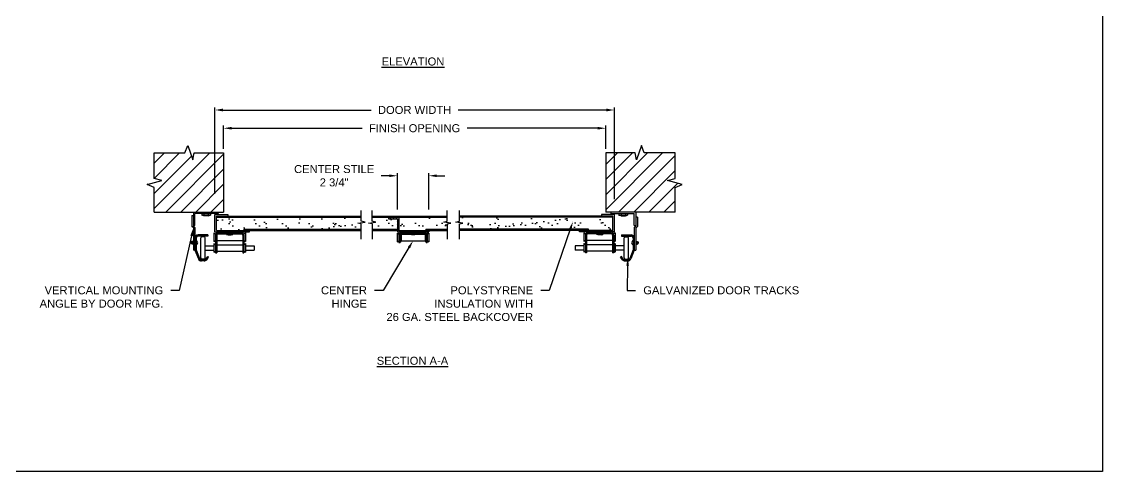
# Model space of a CAD drawing. Header units: inches. Extents: x 168.8 to 189.1, y 234.4 to 247.7.
# Drawn here: x 176.4 to 189.06, y 234.45 to 239.72 of the extents above; entities that cross this region are included whole.
import ezdxf
from ezdxf import colors
from ezdxf.entities.mleader import LeaderData, LeaderLine
from ezdxf.math import Vec2, Vec3

# ---------------------------------------------------------------- set-up
doc = ezdxf.new("R2010")
doc.units = ezdxf.units.IN
doc.header["$LTSCALE"] = 0.25
doc.header["$MEASUREMENT"] = 0
doc.layers.add('418 - NO WINDOW', color=7, linetype='Continuous')
doc.layers.add('ANNOTATIONS', color=1, linetype='Continuous')
doc.styles.add('ARIAL', font='arial.ttf', dxfattribs={"height": 0.09375})
doc.dimstyles.new('STANDARD$0', dxfattribs={"dimtxt": 0.09375, "dimasz": 0.09375, "dimexe": 0.03125, "dimexo": 0.046875, "dimgap": 0.09, "dimtad": 0, "dimtih": 1, "dimtoh": 1, "dimdec": 4, "dimzin": 0, "dimdsep": 46, "dimtxsty": 'ARIAL', "dimcen": 0.09, "dimadec": 0, "dimazin": 0, "dimtfac": 1, "dimtdec": 4, "dimtofl": 0, "dimtmove": 0, "dimatfit": 1, "dimfxl": 1, "dimtolj": 1, "dimtzin": 0, "dimarcsym": 0})

# ---------------------------------------------------------------- blocks, each defined once
blk = doc.blocks.new('*D3')
at = {"layer": 'ANNOTATIONS', "color": 0, "lineweight": -2, "transparency": 16777216}
for p, q in [((178.768, 238.227), (178.768, 238.5)), ((178.862, 238.469), (180.39, 238.469)), ((183.149, 238.469), (181.621, 238.469)), ((183.243, 238.227), (183.243, 238.5))]:
    blk.add_line(p, q, dxfattribs=at)
at = {"layer": 'ANNOTATIONS', "color": 0, "transparency": 16777216}
for points in [[(178.862, 238.485), (178.862, 238.454), (178.768, 238.469)], [(183.149, 238.485), (183.149, 238.454), (183.243, 238.469)]]:
    blk.add_solid(points, dxfattribs=at)
at = {"layer": 'defpoints', "color": 0, "transparency": 16777216}
for p in [(183.243, 238.469), (178.768, 238.18), (183.243, 238.18)]:
    blk.add_point(p, dxfattribs=at)
at = {"layer": 'ANNOTATIONS', "color": 0, "transparency": 16777216, "insert": (181.005, 238.469), "char_height": 0.09375, "attachment_point": 5, "style": 'ARIAL'}
blk.add_mtext('\\A1;FINISH OPENING', dxfattribs=at)
blk = doc.blocks.new('*D4')
at = {"layer": 'ANNOTATIONS', "color": 0, "lineweight": -2, "transparency": 16777216}
for p, q in [((178.667, 237.699), (178.667, 238.714)), ((178.76, 238.683), (180.497, 238.683)), ((183.251, 238.683), (181.514, 238.683)), ((183.344, 237.639), (183.344, 238.714))]:
    blk.add_line(p, q, dxfattribs=at)
at = {"layer": 'ANNOTATIONS', "color": 0, "transparency": 16777216}
for points in [[(178.76, 238.699), (178.76, 238.667), (178.667, 238.683)], [(183.251, 238.699), (183.251, 238.667), (183.344, 238.683)]]:
    blk.add_solid(points, dxfattribs=at)
at = {"layer": 'defpoints', "color": 0, "transparency": 16777216}
for p in [(178.667, 238.683), (178.667, 237.652), (183.344, 237.592)]:
    blk.add_point(p, dxfattribs=at)
at = {"layer": 'ANNOTATIONS', "color": 0, "transparency": 16777216, "insert": (181.005, 238.683), "char_height": 0.09375, "attachment_point": 5, "style": 'ARIAL'}
blk.add_mtext('\\A1;DOOR WIDTH', dxfattribs=at)
blk = doc.blocks.new('*D5')
at = {"layer": 'ANNOTATIONS', "color": 0, "lineweight": -2, "transparency": 16777216}
for p, q in [((180.803, 237.516), (180.803, 237.944)), ((181.172, 237.516), (181.172, 237.944)), ((180.709, 237.912), (180.615, 237.912)), ((181.265, 237.912), (181.359, 237.912))]:
    blk.add_line(p, q, dxfattribs=at)
at = {"layer": 'ANNOTATIONS', "color": 0, "transparency": 16777216}
for points in [[(180.709, 237.928), (180.709, 237.897), (180.803, 237.912)], [(181.265, 237.928), (181.265, 237.897), (181.172, 237.912)]]:
    blk.add_solid(points, dxfattribs=at)
at = {"layer": 'defpoints', "color": 0, "transparency": 16777216}
for p in [(181.172, 237.912), (180.803, 237.47), (181.172, 237.47)]:
    blk.add_point(p, dxfattribs=at)
at = {"layer": 'ANNOTATIONS', "color": 0, "transparency": 16777216, "insert": (180.063, 237.912), "char_height": 0.09375, "attachment_point": 5, "style": 'ARIAL'}
blk.add_mtext('\\A1;CENTER STILE \\P2 3/4"', dxfattribs=at)

msp = doc.modelspace()

# ---------------------------------------------------------------- hatches: boundary and pattern name
at = {"layer": '418 - NO WINDOW'}
h = msp.add_hatch(dxfattribs=at)
h.set_pattern_fill('ANSI31', color=256)
h.paths.add_polyline_path([(178.76834, 238.18016), (178.42408, 238.18016), (178.40647, 238.10004), (178.34802, 238.26517), (178.31619, 238.18016), (177.95656, 238.18016), (177.95459, 238.17819), (177.95459, 237.88106), (178.04407, 237.85794), (177.87163, 237.81118), (177.95459, 237.77317), (177.95459, 237.4872), (178.76834, 237.4872)])
h.paths.add_polyline_path([(184.13927, 237.81118), (183.96684, 237.85794), (184.05631, 237.88106), (184.05631, 238.17819), (184.05434, 238.18016), (183.69471, 238.18016), (183.66288, 238.26517), (183.60443, 238.10004), (183.58683, 238.18016), (183.24256, 238.18016), (183.24256, 237.4872), (184.05631, 237.4872), (184.05631, 237.77317)])
h = msp.add_hatch(dxfattribs=at)
h.set_pattern_fill('AR-SAND', color=256, scale=0.1)
h.set_pattern_definition([(37.5, (0, 0), (-0.006299336, 0.19268238), [0, -0.152, 0, -0.17, 0, -0.1625]), (7.5, (0, 0), (0.17697767, 0.2822146), [0, -0.082, 0, -0.137, 0, -0.0525]), (327.5, (-0.123, 0), (0.31141419, 0.00056591), [0, -0.05, 0, -0.18, 0, -0.235]), (317.5, (-0.123, 0), (0.30061266, 0.08776756), [0, -0.025, 0, -0.118, 0, -0.135])])
h.paths.add_polyline_path([(180.38092, 237.34682), (180.34024, 237.35543), (180.42634, 237.36761), (180.38092, 237.37889), (180.38092, 237.42528), (178.6857, 237.42528), (178.6857, 237.27245), (179.00843, 237.27245), (179.00843, 237.28516), (180.38092, 237.28516)])
h.paths.add_polyline_path([(181.38749, 237.34682), (181.42817, 237.35543), (181.34755, 237.36761), (181.38749, 237.37889), (181.38749, 237.42528), (180.82199, 237.42528), (180.82199, 237.27245), (181.13598, 237.27245), (181.13598, 237.28516), (181.38749, 237.28516)])
h.paths.add_polyline_path([(183.32521, 237.42528), (181.52962, 237.42528), (181.52962, 237.37889), (181.48968, 237.36761), (181.5703, 237.35543), (181.52962, 237.34682), (181.52962, 237.28516), (183.03959, 237.28516), (183.03959, 237.27245), (183.32521, 237.27245)])
h.paths.add_polyline_path([(180.80292, 237.4062), (180.7012, 237.4062), (180.7012, 237.42528), (180.50752, 237.42528), (180.50752, 237.37889), (180.54746, 237.36761), (180.46684, 237.35543), (180.50752, 237.34682), (180.50752, 237.28516), (180.80292, 237.28516)])

# ---------------------------------------------------------------- linework, layer by layer
for p, q in [((177.95459, 238.18016), (178.31619, 238.18016)), ((177.95459, 237.88106), (177.95459, 238.18016)), ((177.95459, 238.17819), (177.95656, 238.18016)), ((178.31619, 238.18016), (178.34802, 238.26517)), ((178.34802, 238.26517), (178.40647, 238.10004)), ((178.40647, 238.10004), (178.42408, 238.18016)), ((178.42408, 238.18016), (178.76834, 238.18016)), ((178.76834, 238.18016), (178.76834, 237.4872)), ((183.24256, 238.18016), (183.24256, 237.4872)), ((183.58683, 238.18016), (183.24256, 238.18016)), ((183.60443, 238.10004), (183.58683, 238.18016)), ((183.66288, 238.26517), (183.60443, 238.10004)), ((183.69471, 238.18016), (183.66288, 238.26517)), ((184.05631, 238.18016), (183.69471, 238.18016)), ((184.05631, 238.17819), (184.05434, 238.18016)), ((184.05631, 237.88106), (184.05631, 238.18016)), ((177.87163, 237.81118), (178.04407, 237.85794)), ((177.95459, 237.77317), (177.87163, 237.81118)), ((178.04407, 237.85794), (177.95459, 237.88106)), ((183.96684, 237.85794), (184.05631, 237.88106)), ((184.13927, 237.81118), (183.96684, 237.85794)), ((184.05631, 237.77317), (184.13927, 237.81118)), ((177.95459, 237.4872), (177.95459, 237.77317)), ((184.05631, 237.4872), (184.05631, 237.77317)), ((177.95459, 237.4872), (178.76834, 237.4872)), ((178.39509, 237.44752), (178.39509, 237.31917)), ((178.39509, 237.44752), (178.41416, 237.44752)), ((178.41416, 237.4872), (178.41416, 237.32367)), ((178.7066, 237.46813), (178.43323, 237.46813)), ((178.43323, 237.32826), (178.43323, 237.46813)), ((178.5127, 237.46813), (178.5127, 237.44905)), ((178.61442, 237.44905), (178.5127, 237.44905)), ((178.53813, 237.4427), (178.5127, 237.44905)), ((178.53813, 237.46813), (178.53813, 237.44905)), ((178.58899, 237.4427), (178.53813, 237.4427)), ((178.58899, 237.46813), (178.58899, 237.44905)), ((178.58899, 237.4427), (178.61442, 237.44905)), ((178.61442, 237.46813), (178.61442, 237.44905)), ((178.66663, 237.45681), (178.8192, 237.45681)), ((178.66663, 237.25338), (178.66663, 237.45681)), ((178.6857, 237.43774), (180.38092, 237.43774)), ((178.6857, 237.27245), (178.6857, 237.43774)), ((178.6857, 237.42528), (180.38092, 237.42528)), ((178.7066, 237.4872), (178.7066, 237.46813)), ((178.8192, 237.45681), (178.8192, 237.43774)), ((180.38092, 237.37889), (180.38092, 237.50688)), ((180.50752, 237.37889), (180.50752, 237.50688)), ((180.50752, 237.43774), (181.38749, 237.43774)), ((180.50752, 237.42528), (181.38749, 237.42528)), ((180.7012, 237.42528), (180.7012, 237.4062)), ((180.71575, 237.4062), (180.73482, 237.42528)), ((180.75171, 237.4062), (180.77079, 237.42528)), ((180.78768, 237.4062), (180.80675, 237.42528)), ((180.82199, 237.42528), (180.82199, 237.27245)), ((181.38749, 237.37889), (181.38749, 237.50688)), ((181.52962, 237.37889), (181.52962, 237.50688)), ((183.32521, 237.43774), (181.52962, 237.43774)), ((183.32521, 237.42528), (181.52962, 237.42528)), ((183.34428, 237.45681), (183.1917, 237.45681)), ((183.1917, 237.45681), (183.1917, 237.43774)), ((184.05631, 237.4872), (183.24256, 237.4872)), ((183.30431, 237.4872), (183.30431, 237.46813)), ((183.30431, 237.46813), (183.57768, 237.46813)), ((183.32521, 237.27245), (183.32521, 237.43774)), ((183.34428, 237.25338), (183.34428, 237.45681)), ((183.39649, 237.46813), (183.39649, 237.44905)), ((183.39649, 237.44905), (183.49821, 237.44905)), ((183.42192, 237.4427), (183.39649, 237.44905)), ((183.42192, 237.46813), (183.42192, 237.44905)), ((183.42192, 237.4427), (183.47278, 237.4427)), ((183.47278, 237.46813), (183.47278, 237.44905)), ((183.47278, 237.4427), (183.49821, 237.44905)), ((183.49821, 237.46813), (183.49821, 237.44905)), ((183.57768, 237.32826), (183.57768, 237.46813)), ((183.59675, 237.4872), (183.59675, 237.32331)), ((183.61582, 237.42841), (183.59675, 237.42841)), ((183.61582, 237.42841), (183.61582, 237.31882)), ((178.41416, 237.3001), (178.39509, 237.31917)), ((178.43323, 237.32826), (178.41416, 237.32826)), ((178.43323, 237.30459), (178.41416, 237.32367)), ((178.41416, 237.3001), (178.41416, 237.04049)), ((178.43323, 237.30459), (178.43323, 237.04049)), ((180.34024, 237.35543), (180.42634, 237.36761)), ((180.38092, 237.34682), (180.34024, 237.35543)), ((180.42634, 237.36761), (180.38092, 237.37889)), ((180.38092, 237.17073), (180.38092, 237.34682)), ((180.46684, 237.35543), (180.54746, 237.36761)), ((180.50752, 237.34682), (180.46684, 237.35543)), ((180.54746, 237.36761), (180.50752, 237.37889)), ((180.50752, 237.34682), (180.50752, 237.17073)), ((180.7012, 237.4062), (180.80292, 237.4062)), ((180.80292, 237.4062), (180.80292, 237.25338)), ((180.80292, 237.37545), (180.82199, 237.39452)), ((180.80292, 237.33655), (180.82199, 237.35563)), ((180.80292, 237.30059), (180.82199, 237.31966)), ((181.34755, 237.36761), (181.38749, 237.37889)), ((181.42817, 237.35543), (181.34755, 237.36761)), ((181.38749, 237.34682), (181.42817, 237.35543)), ((181.38749, 237.34682), (181.38749, 237.17073)), ((181.48968, 237.36761), (181.52962, 237.37889)), ((181.5703, 237.35543), (181.48968, 237.36761)), ((181.52962, 237.34682), (181.5703, 237.35543)), ((181.52962, 237.17073), (181.52962, 237.34682)), ((183.57768, 237.32826), (183.59675, 237.32826)), ((183.57768, 237.30424), (183.59675, 237.32331)), ((183.57768, 237.30424), (183.57768, 237.04049)), ((183.59675, 237.29974), (183.61582, 237.31882)), ((183.59675, 237.29974), (183.59675, 237.04049)), ((178.44594, 237.18035), (178.44594, 237.04294)), ((178.58333, 237.2185), (178.47137, 237.2185)), ((178.58333, 237.20578), (178.47137, 237.20578)), ((178.50032, 236.94831), (178.50032, 237.18353)), ((178.53846, 237.19625), (178.51303, 237.19625)), ((178.55118, 236.94831), (178.55118, 237.18353)), ((178.58333, 237.2185), (178.58333, 237.20578)), ((178.65557, 237.24404), (178.65557, 237.14232)), ((178.65557, 237.24404), (178.6774, 237.22948)), ((178.66663, 237.25338), (179.0735, 237.25338)), ((178.67464, 237.21523), (178.67464, 237.0087)), ((178.6857, 237.27245), (180.38092, 237.27245)), ((178.68735, 237.21523), (178.68735, 237.0087)), ((178.69309, 237.23132), (178.80301, 237.23132)), ((178.71278, 237.24066), (178.96743, 237.24066)), ((178.80301, 237.24066), (178.80301, 237.22483)), ((178.80301, 237.22483), (178.8772, 237.22483)), ((178.82156, 237.2202), (178.80301, 237.22483)), ((178.82156, 237.24066), (178.82156, 237.22483)), ((178.82156, 237.2202), (178.85865, 237.2202)), ((178.85865, 237.24066), (178.85865, 237.22483)), ((178.85865, 237.2202), (178.8772, 237.22483)), ((178.8772, 237.24066), (178.8772, 237.22483)), ((178.8772, 237.23132), (178.98712, 237.23132)), ((178.99286, 237.21523), (178.99286, 237.0087)), ((179.00281, 237.22948), (179.02464, 237.24404)), ((179.00557, 237.21523), (179.00557, 237.0087)), ((179.00843, 237.27245), (179.00843, 237.28516)), ((179.00843, 237.28516), (180.38092, 237.28516)), ((179.02464, 237.24404), (179.02464, 237.14232)), ((179.0735, 237.25338), (179.0735, 237.27245)), ((180.50752, 237.28516), (180.80292, 237.28516)), ((180.50752, 237.27245), (180.80292, 237.27245)), ((180.80257, 237.23874), (180.80257, 237.13703)), ((180.80257, 237.23874), (180.82164, 237.22603)), ((180.80292, 237.26463), (180.82199, 237.2837)), ((180.80292, 237.25338), (181.17165, 237.25338)), ((180.82164, 237.25338), (180.82164, 237.13067)), ((180.82199, 237.27245), (181.38749, 237.27245)), ((180.82763, 237.25338), (180.8467, 237.27245)), ((180.83436, 237.24066), (180.83436, 237.13067)), ((180.83436, 237.24066), (181.13986, 237.24066)), ((180.83436, 237.23239), (180.84707, 237.23239)), ((180.84707, 237.23239), (180.84707, 237.14338)), ((180.84707, 237.22603), (180.95472, 237.22603)), ((180.86359, 237.25338), (180.88266, 237.27245)), ((180.89956, 237.25338), (180.91863, 237.27245)), ((180.94188, 237.25338), (180.96095, 237.27245)), ((180.95183, 237.24066), (180.95183, 237.22675)), ((180.95183, 237.22675), (181.02602, 237.22675)), ((180.97038, 237.22212), (180.95183, 237.22675)), ((180.97038, 237.24066), (180.97038, 237.22675)), ((180.97038, 237.22212), (181.00747, 237.22212)), ((180.97784, 237.25338), (180.99691, 237.27245)), ((181.00747, 237.24066), (181.00747, 237.22675)), ((181.00747, 237.22212), (181.02602, 237.22675)), ((181.0138, 237.25338), (181.03287, 237.27245)), ((181.02313, 237.22603), (181.12714, 237.22603)), ((181.02602, 237.24066), (181.02602, 237.22675)), ((181.04977, 237.25338), (181.06884, 237.27245)), ((181.08573, 237.25338), (181.1048, 237.27245)), ((181.11533, 237.25338), (181.13441, 237.27245)), ((181.12714, 237.23239), (181.12714, 237.14338)), ((181.12714, 237.23239), (181.13986, 237.23239)), ((181.13598, 237.28516), (181.38749, 237.28516)), ((181.13598, 237.28516), (181.13598, 237.27245)), ((181.13986, 237.24066), (181.13986, 237.13067)), ((181.14494, 237.25338), (181.16401, 237.27245)), ((181.15257, 237.25338), (181.15257, 237.13067)), ((181.17165, 237.23874), (181.15257, 237.22603)), ((181.17165, 237.27245), (181.17165, 237.25338)), ((181.17165, 237.23874), (181.17165, 237.13703)), ((183.03959, 237.28516), (181.52962, 237.28516)), ((183.32521, 237.27245), (181.52962, 237.27245)), ((182.9374, 237.25338), (182.9374, 237.27245)), ((183.34428, 237.25338), (182.9374, 237.25338)), ((182.98626, 237.24404), (182.98626, 237.14232)), ((183.0081, 237.22948), (182.98626, 237.24404)), ((183.00533, 237.21523), (183.00533, 237.0087)), ((183.01805, 237.21523), (183.01805, 237.0087)), ((183.13371, 237.23132), (183.02379, 237.23132)), ((183.03959, 237.27245), (183.03959, 237.28516)), ((183.29812, 237.24066), (183.04348, 237.24066)), ((183.15225, 237.2202), (183.13371, 237.22483)), ((183.20789, 237.22483), (183.13371, 237.22483)), ((183.15225, 237.24066), (183.15225, 237.22483)), ((183.18935, 237.2202), (183.15225, 237.2202)), ((183.18935, 237.24066), (183.18935, 237.22483)), ((183.18935, 237.2202), (183.20789, 237.22483)), ((183.20789, 237.24066), (183.20789, 237.22483)), ((183.31782, 237.23132), (183.20789, 237.23132)), ((183.32355, 237.21523), (183.32355, 237.0087)), ((183.35534, 237.24404), (183.33627, 237.23132)), ((183.33627, 237.21523), (183.33627, 237.0087)), ((183.35534, 237.24404), (183.35534, 237.14232)), ((183.42757, 237.2185), (183.53953, 237.2185)), ((183.42757, 237.2185), (183.42757, 237.20578)), ((183.42757, 237.20578), (183.53953, 237.20578)), ((183.45973, 236.94831), (183.45973, 237.18353)), ((183.47244, 237.19625), (183.49787, 237.19625)), ((183.51059, 236.94831), (183.51059, 237.18353)), ((183.56496, 237.18035), (183.56496, 237.04294)), ((178.38873, 237.13631), (178.38873, 237.11724)), ((178.39509, 237.13631), (178.38873, 237.13631)), ((178.39509, 237.11724), (178.38873, 237.11724)), ((178.39509, 237.14267), (178.39509, 237.11088)), ((178.41416, 237.14267), (178.39509, 237.14267)), ((178.41416, 237.13313), (178.39509, 237.13313)), ((178.41416, 237.12042), (178.39509, 237.12042)), ((178.41416, 237.11088), (178.39509, 237.11088)), ((178.43323, 237.04049), (178.41416, 237.04049)), ((178.43323, 237.04049), (178.4745, 236.93732)), ((178.44594, 237.04294), (178.4863, 236.94204)), ((178.55118, 237.09135), (178.65557, 237.09135)), ((178.55118, 237.04049), (178.65557, 237.04049)), ((178.65557, 237.14232), (178.67464, 237.15503)), ((178.65557, 237.11678), (178.65557, 237.01506)), ((178.65557, 237.11678), (178.67464, 237.10406)), ((178.68735, 237.15503), (178.99286, 237.15503)), ((178.68735, 237.10406), (178.99286, 237.10406)), ((179.00557, 237.15503), (179.02464, 237.14232)), ((179.00557, 237.10406), (179.02464, 237.11678)), ((179.02464, 237.11678), (179.02464, 237.01506)), ((179.02464, 237.09135), (179.12485, 237.09135)), ((179.02464, 237.04049), (179.12485, 237.04049)), ((179.12485, 237.09135), (179.12485, 237.04049)), ((180.80257, 237.13703), (180.82164, 237.14974)), ((180.82164, 237.13067), (180.83436, 237.13067)), ((180.83436, 237.14338), (180.84707, 237.14338)), ((180.84707, 237.14974), (181.12714, 237.14974)), ((181.12714, 237.14338), (181.13986, 237.14338)), ((181.13986, 237.13067), (181.15257, 237.13067)), ((181.15257, 237.14974), (181.17165, 237.13703)), ((182.98626, 237.09135), (182.88606, 237.09135)), ((182.88606, 237.09135), (182.88606, 237.04049)), ((182.98626, 237.04049), (182.88606, 237.04049)), ((183.00533, 237.15503), (182.98626, 237.14232)), ((183.00533, 237.10406), (182.98626, 237.11678)), ((182.98626, 237.11678), (182.98626, 237.01506)), ((183.32355, 237.15503), (183.01805, 237.15503)), ((183.32355, 237.10406), (183.01805, 237.10406)), ((183.35534, 237.14232), (183.33627, 237.15503)), ((183.35534, 237.11678), (183.33627, 237.10406)), ((183.35534, 237.11678), (183.35534, 237.01506)), ((183.45973, 237.09135), (183.35534, 237.09135)), ((183.45973, 237.04049), (183.35534, 237.04049)), ((183.56496, 237.04294), (183.5246, 236.94204)), ((183.57768, 237.04049), (183.53641, 236.93732)), ((183.57768, 237.04049), (183.59675, 237.04049)), ((183.59675, 237.14267), (183.61582, 237.14267)), ((183.59675, 237.13313), (183.61582, 237.13313)), ((183.59675, 237.12042), (183.61582, 237.12042)), ((183.59675, 237.11088), (183.61582, 237.11088)), ((183.61582, 237.14267), (183.61582, 237.11088)), ((183.61582, 237.13631), (183.62218, 237.13631)), ((183.61582, 237.11724), (183.62218, 237.11724)), ((183.62218, 237.13631), (183.62218, 237.11724)), ((178.54158, 236.92606), (178.50991, 236.92606)), ((178.54158, 236.91334), (178.50991, 236.91334)), ((178.53846, 236.93559), (178.51303, 236.93559)), ((178.56175, 236.93599), (178.58333, 236.96408)), ((178.57183, 236.92824), (178.59341, 236.95634)), ((178.58333, 236.96408), (178.59341, 236.95634)), ((178.65557, 237.01506), (178.67464, 237.02777)), ((178.67464, 237.0087), (178.68735, 237.0087)), ((178.68735, 237.02777), (178.99286, 237.02777)), ((178.99286, 237.0087), (179.00557, 237.0087)), ((179.00557, 237.02777), (179.02464, 237.01506)), ((183.00533, 237.02777), (182.98626, 237.01506)), ((183.01805, 237.0087), (183.00533, 237.0087)), ((183.32355, 237.02777), (183.01805, 237.02777)), ((183.33627, 237.0087), (183.32355, 237.0087)), ((183.35534, 237.01506), (183.33627, 237.02777)), ((183.42757, 236.96408), (183.41749, 236.95634)), ((183.43908, 236.92824), (183.41749, 236.95634)), ((183.44916, 236.93599), (183.42757, 236.96408)), ((183.46932, 236.92606), (183.50099, 236.92606)), ((183.46932, 236.91334), (183.50099, 236.91334)), ((183.47244, 236.93559), (183.49787, 236.93559))]:
    msp.add_line(p, q, dxfattribs=at)
for centre, radius, start, end in [((178.47137, 237.18035), 0.03814, 90, 180), ((178.47137, 237.18035), 0.02543, 90, 180), ((178.51303, 237.18353), 0.01271, 90, 180), ((178.53846, 237.18353), 0.01271, 0, 90), ((178.71278, 237.21523), 0.03814, 90, 180), ((178.71278, 237.21523), 0.02543, 90, 180), ((178.96743, 237.21523), 0.03814, 0, 90), ((178.96743, 237.21523), 0.02543, 0, 90), ((183.04348, 237.21523), 0.03814, 90, 180), ((183.04348, 237.21523), 0.02543, 90, 180), ((183.29812, 237.21523), 0.03814, 0, 90), ((183.29812, 237.21523), 0.02543, 0, 90), ((183.47244, 237.18353), 0.01271, 90, 180), ((183.49787, 237.18353), 0.01271, 0, 90), ((183.53953, 237.18035), 0.03814, 0, 90), ((183.53953, 237.18035), 0.02543, 0, 90), ((178.43853, 237.12677), 0.02649, 286.260205, 73.739795), ((183.57238, 237.12677), 0.02649, 106.260205, 253.739795), ((178.50991, 236.95149), 0.03814, 201.801409, 270), ((178.50991, 236.95149), 0.02543, 201.801409, 270), ((178.51303, 236.94831), 0.01271, 180, 270), ((178.53846, 236.94831), 0.01271, 270, 0), ((178.54158, 236.95149), 0.02543, 270, 322.462874), ((178.54158, 236.95149), 0.03814, 270, 322.462874), ((183.46932, 236.95149), 0.03814, 217.537126, 270), ((183.46932, 236.95149), 0.02543, 217.537126, 270), ((183.47244, 236.94831), 0.01271, 180, 270), ((183.49787, 236.94831), 0.01271, 270, 0), ((183.50099, 236.95149), 0.02543, 270, 338.198591), ((183.50099, 236.95149), 0.03814, 270, 338.198591)]:
    msp.add_arc(centre, radius, start, end, dxfattribs=at)
at = {"layer": 'defpoints'}
msp.add_lwpolyline([(189.05875, 234.44685), (168.77187, 234.44685), (168.77187, 247.18196), (189.05875, 247.18196)], close=True, dxfattribs=at)

# ---------------------------------------------------------------- texts
at = {"layer": 'ANNOTATIONS', "char_height": 0.09375, "attachment_point": 2, "style": 'ARIAL'}
for s, insert, width in [('{\\LELEVATION}', (180.9861, 239.29842), 3.0834986), ('{\\LSECTION A-A}', (180.9802, 235.79064), 1.3823677)]:
    msp.add_mtext(s, dxfattribs=dict(at, insert=insert, width=width))

# ---------------------------------------------------------------- dimensions: what is measured, and where the dimension line sits
at = {"layer": 'ANNOTATIONS'}
for base, p1, p2, text, picture, middle in [((178.66663, 238.6831), (183.34428, 237.59209), (178.66663, 237.65169), 'DOOR WIDTH', '*D4', (181.00545, 238.6831)), ((183.24256, 238.46916), (178.76834, 238.18016), (183.24256, 238.18016), 'FINISH OPENING', '*D3', (181.00545, 238.46916))]:
    dim = msp.add_linear_dim(base=base, p1=p1, p2=p2, text=text, dimstyle='STANDARD$0', dxfattribs=at)
    dim.commit()
    dim.dimension.update_dxf_attribs({"geometry": picture, "text_midpoint": middle})
dim = msp.add_linear_dim(base=(181.17165, 237.91242), p1=(180.80292, 237.46953), p2=(181.17165, 237.46953), text='CENTER STILE \\P2 3/4"', dimstyle='STANDARD$0', dxfattribs=at)
dim.commit()
dim.dimension.update_dxf_attribs({"geometry": '*D5', "text_midpoint": (180.06281, 237.91242), "dimtype": 160})

# ---------------------------------------------------------------- leaders
ml = msp.add_multileader_mtext('Standard', dxfattribs=at)
ml.set_content('VERTICAL MOUNTING ANGLE BY DOOR MFG.', color=256, style='ARIAL')
ml.set_leader_properties()
ml.build(insert=Vec2(0, 0))
ml.multileader.update_dxf_attribs({"dogleg_length": 0.36, "arrow_head_size": 0.09375})
ctx = ml.context
ctx.base_point, ctx.char_height, ctx.arrow_head_size, ctx.landing_gap_size, ctx.plane_origin = Vec3(176.5353, 236.56893), 0.09375, 0.09375, 0.09, Vec3(176.03829, 236.1357)
ctx.text_align_type = 2
notes = []
notes.append((ctx, [(1, (1, 1, 0), (178.25001, 236.56893), (-1, 0), 0.09796, [(0, [(178.41416, 237.3001)], 0, [])])]))
ctx.mtext.insert, ctx.mtext.width, ctx.mtext.alignment, ctx.mtext.flow_direction = Vec3(178.06205, 236.6166), 1.455841, 3, 5
ml = msp.add_multileader_mtext('Standard', dxfattribs=at)
ml.set_content('POLYSTYRENE INSULATION WITH \\P26 GA. STEEL BACKCOVER', color=256, style='ARIAL')
ml.set_leader_properties()
ml.build(insert=Vec2(0, 0))
ml.multileader.update_dxf_attribs({"dogleg_length": 0.36, "arrow_head_size": 0.09375})
ctx = ml.context
ctx.base_point, ctx.char_height, ctx.arrow_head_size, ctx.landing_gap_size, ctx.plane_origin = Vec3(180.59018, 236.56893), 0.09375, 0.09375, 0.09, Vec3(179.98781, 236.1357)
ctx.text_align_type = 2
notes.append((ctx, [(1, (1, 1, 0), (182.58039, 236.56893), (-1, 0), 0.09796, [(0, [(182.85869, 237.37407)], 0, [])])]))
ctx.mtext.insert, ctx.mtext.width, ctx.mtext.alignment, ctx.mtext.flow_direction = Vec3(182.39243, 236.6166), 1.7447527, 3, 5
ml = msp.add_multileader_mtext('Standard', dxfattribs=at)
ml.set_content('CENTER \\PHINGE', color=256, style='ARIAL')
ml.set_leader_properties()
ml.build(insert=Vec2(0, 0))
ml.multileader.update_dxf_attribs({"dogleg_length": 0.36, "arrow_head_size": 0.09375})
ctx = ml.context
ctx.base_point, ctx.char_height, ctx.arrow_head_size, ctx.landing_gap_size, ctx.plane_origin = Vec3(179.82699, 236.56893), 0.09375, 0.09375, 0.09, Vec3(178.7176, 236.1357)
ctx.text_align_type = 2
notes.append((ctx, [(1, (1, 1, 0), (180.63521, 236.56893), (-1, 0), 0.09796, [(0, [(180.98711, 237.14974)], 0, [])])]))
ctx.mtext.insert, ctx.mtext.width, ctx.mtext.alignment, ctx.mtext.flow_direction = Vec3(180.44726, 236.6166), 1.7447527, 3, 5
ml = msp.add_multileader_mtext('Standard', dxfattribs=at)
ml.set_content('GALVANIZED DOOR TRACKS', color=256, style='ARIAL')
ml.set_leader_properties()
ml.build(insert=Vec2(0, 0))
ml.multileader.update_dxf_attribs({"dogleg_length": 0.36, "arrow_head_size": 0.09375})
ctx = ml.context
ctx.base_point, ctx.char_height, ctx.arrow_head_size, ctx.landing_gap_size, ctx.plane_origin = Vec3(183.59251, 236.56893), 0.09375, 0.09375, 0.09, Vec3(181.24268, 236.1357)
notes.append((ctx, [(0, (1, 1, 0), (183.49455, 236.56893), (1, 0), 0.09796, [(0, [(183.50099, 236.95149)], 0, [])])]))
ctx.mtext.insert, ctx.mtext.width, ctx.mtext.flow_direction = Vec3(183.68251, 236.6166), 1.7447527, 5
for ctx, leaders in notes:
    for number, flags, end, landing, length, lines in leaders:
        leader = LeaderData()
        leader.index, (leader.has_last_leader_line, leader.has_dogleg_vector, leader.attachment_direction) = number, flags
        leader.last_leader_point, leader.dogleg_vector, leader.dogleg_length = Vec3(end), Vec3(landing), length
        for number, points, colour, breaks in lines:
            line = LeaderLine()
            line.index, line.vertices, line.color, line.breaks = number, Vec3.list(points), colors.encode_raw_color(colour), breaks
            leader.lines.append(line)
        ctx.leaders.append(leader)

doc.saveas('drawing.dxf')
